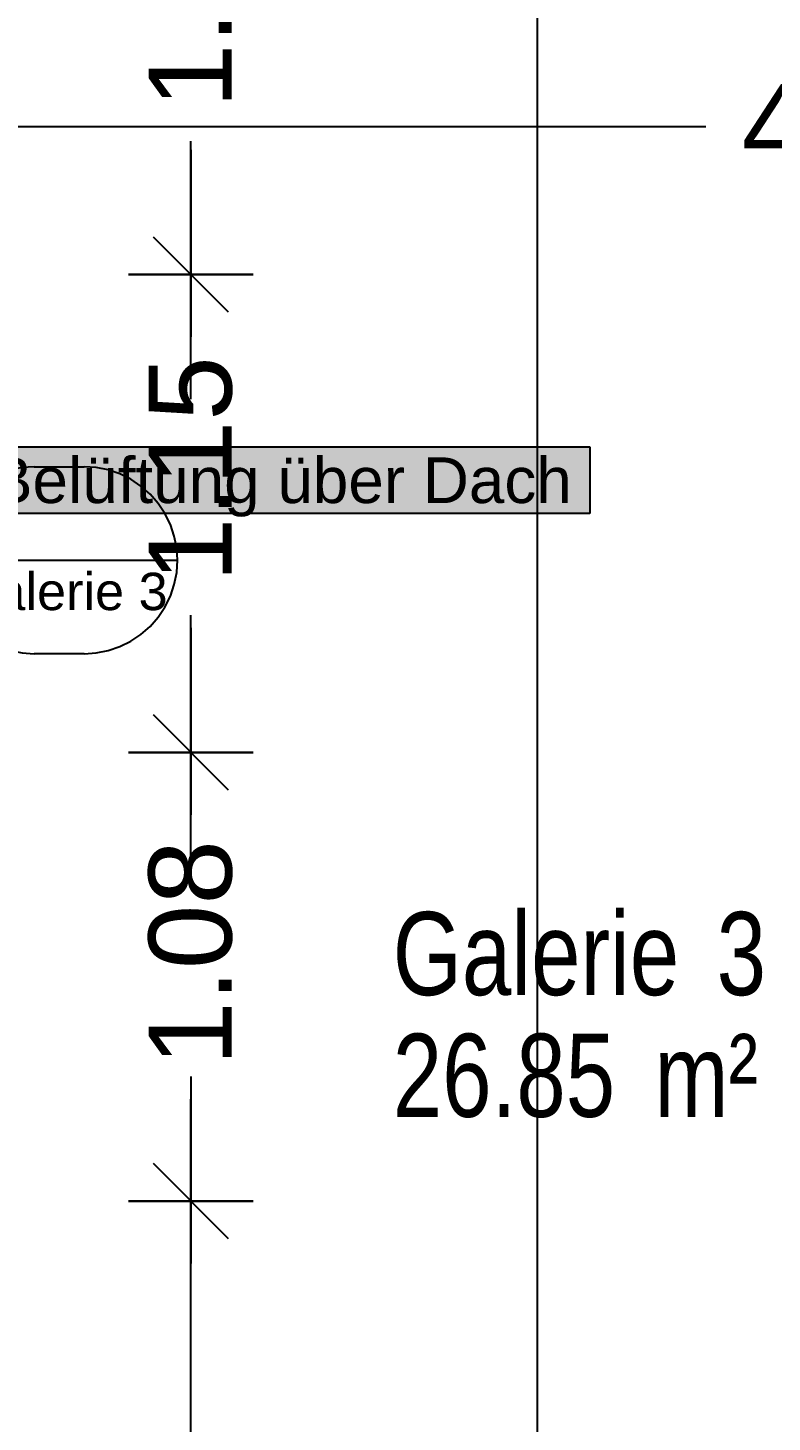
# Model space of a CAD drawing. Extents: x 0 to 756, y -25 to 420.
# Drawn here: x 297.7 to 333.6, y 73.9 to 141 of the extents above; entities that cross this region are included whole.
import ezdxf
from ezdxf.lldxf.tags import DXFTag

# ---------------------------------------------------------------- set-up
doc = ezdxf.new("R2010")
doc.units = 0
doc.layers.get('0').update_dxf_attribs({"lineweight": 25})
doc.layers.get('DEFPOINTS').update_dxf_attribs({"lineweight": 25})
for name, color, linetype, lineweight in [('A_Raum', 7, 'Continuous', 25), ('Allgemein01', 7, 'Continuous', 13), ('Raumbezeichnung', 7, 'Continuous', 13), ('Standard', 7, 'Continuous', 25), ('Wohnfläche-Rohbau', 7, 'Continuous', 13), ('X_Text', 7, 'Continuous', 25)]:
    doc.layers.add(name, color=color, linetype=linetype, lineweight=lineweight)
doc.styles.get("Standard").update_dxf_attribs({"font": 'arial.ttf'})
tags = doc.linetypes.add('VERDECKT2_S2', pattern=[0.27, 0.2, -0.07]).pattern_tags.tags
tags[6:7] = [DXFTag(74, 4), DXFTag(75, 0), DXFTag(340, '0'), DXFTag(46, 1.0), DXFTag(50, 0.0), DXFTag(44, 0.0), DXFTag(45, 0.0)]
tags[4:5] = [DXFTag(74, 4), DXFTag(75, 0), DXFTag(340, '0'), DXFTag(46, 1.0), DXFTag(50, 0.0), DXFTag(44, 0.0), DXFTag(45, 0.0)]

# ---------------------------------------------------------------- blocks, each defined once
blk = doc.blocks.new('Referenz-A01I5YQ8IE')
at = {"layer": 'Allgemein01', "color": 0, "linetype": 'VERDECKT2_S2', "lineweight": -2, "ltscale": 0.25}
blk.add_line((322.267, 414.475), (322.267, 5.763), dxfattribs=at)
at = {"layer": 'DEFPOINTS', "color": 0, "linetype": 'Continuous', "lineweight": -2, "ltscale": 0.25}
for p, q in [((305.592, 129.168), (305.592, 129.168)), ((305.592, 106.168), (305.592, 106.168)), ((305.592, 84.576), (305.592, 84.576))]:
    blk.add_line(p, q, dxfattribs=at)
at = {"layer": 'Standard', "color": 0, "lineweight": -2}
for p, q in [((288.867, 136.299), (330.401, 136.299)), ((305.592, 129.168), (305.592, 135.58)), ((305.592, 135.168), (305.592, 126.168)), ((305.592, 123.168), (305.592, 132.168)), ((307.392, 127.368), (303.792, 130.968)), ((303.792, 130.968), (307.392, 127.368)), ((308.592, 129.168), (302.592, 129.168)), ((302.592, 129.168), (308.592, 129.168)), ((305.592, 125.98), (305.592, 129.168)), ((305.592, 106.168), (305.592, 112.78)), ((305.592, 112.168), (305.592, 103.168)), ((305.592, 100.168), (305.592, 109.168)), ((307.392, 104.368), (303.792, 107.968)), ((303.792, 107.968), (307.392, 104.368)), ((308.592, 106.168), (302.592, 106.168)), ((302.592, 106.168), (308.592, 106.168)), ((305.592, 102.684), (305.592, 106.168)), ((305.592, 90.576), (305.592, 81.576)), ((305.592, 84.576), (305.592, 89.484)), ((305.592, 78.576), (305.592, 87.576)), ((307.392, 82.776), (303.792, 86.376)), ((303.792, 86.376), (307.392, 82.776)), ((308.592, 84.576), (302.592, 84.576)), ((302.592, 84.576), (308.592, 84.576)), ((305.592, 71.498), (305.592, 84.576))]:
    blk.add_line(p, q, dxfattribs=at)
at = {"layer": 'Raumbezeichnung', "color": 0, "linetype": 'Continuous', "ltscale": 0.13, "char_height": 4, "attachment_point": 1}
for s, insert in [('{\\W0.8;\\fPosterama Text Light;Galerie}', (315.32, 98.487)), ('{\\W0.8;\\fPosterama Text Light;3}', (330.917, 98.487))]:
    blk.add_mtext(s, dxfattribs=dict(at, insert=insert))
at = {"layer": 'Standard', "color": 0, "lineweight": -2, "char_height": 4, "attachment_point": 1, "rotation": 90}
for s, insert in [('{\\fArial;1.13}', (303.56, 137.176)), ('{\\fArial;1.15}', (303.56, 114.36)), ('{\\fArial;1.08}', (303.56, 91.075))]:
    blk.add_mtext(s, dxfattribs=dict(at, insert=insert))
at = {"layer": 'Standard', "color": 0, "lineweight": -2, "insert": (332.121, 138.331), "char_height": 4, "attachment_point": 1}
blk.add_mtext('{\\fArial;4.88}', dxfattribs=at)
at = {"layer": 'Wohnfläche-Rohbau', "color": 0, "linetype": 'Continuous', "ltscale": 0.13, "char_height": 4, "attachment_point": 1}
for s, insert in [('{\\W0.8;\\fPosterama Text Light;26.85}', (315.32, 92.628)), ('{\\W0.8;\\fPosterama Text Light;m²}', (327.919, 92.628))]:
    blk.add_mtext(s, dxfattribs=dict(at, insert=insert))
blk = doc.blocks.new('Galerie 3-A01I5YR6IE', base_point=(293.553, 110.915))
at = {"color": 0, "linetype": 'ByBlock', "lineweight": -2, "ltscale": 0.25}
for p, q in [((296.331, 119.572), (295.803, 119.312)), ((296.889, 119.762), (296.331, 119.572)), ((297.466, 119.876), (296.889, 119.762)), ((298.053, 119.915), (297.466, 119.876)), ((298.053, 119.915), (300.454, 119.915)), ((301.041, 119.876), (300.454, 119.915)), ((301.618, 119.762), (301.041, 119.876)), ((302.176, 119.572), (301.618, 119.762)), ((302.704, 119.312), (302.176, 119.572)), ((295.314, 118.985), (294.871, 118.597)), ((295.803, 119.312), (295.314, 118.985)), ((303.193, 118.985), (302.704, 119.312)), ((303.636, 118.597), (303.193, 118.985)), ((294.483, 118.154), (294.156, 117.665)), ((294.871, 118.597), (294.483, 118.154)), ((304.024, 118.154), (303.636, 118.597)), ((304.351, 117.665), (304.024, 118.154)), ((294.156, 117.665), (293.896, 117.137)), ((304.611, 117.137), (304.351, 117.665)), ((293.896, 117.137), (293.707, 116.58)), ((304.8, 116.58), (304.611, 117.137)), ((293.707, 116.58), (293.592, 116.002)), ((304.915, 116.002), (304.8, 116.58)), ((293.592, 116.002), (293.553, 115.415)), ((293.553, 115.415), (304.954, 115.415)), ((293.553, 115.415), (293.592, 114.828)), ((304.954, 115.415), (304.915, 116.002)), ((304.915, 114.828), (304.954, 115.415)), ((293.592, 114.828), (293.707, 114.25)), ((304.8, 114.25), (304.915, 114.828)), ((293.707, 114.25), (293.896, 113.693)), ((304.611, 113.693), (304.8, 114.25)), ((293.896, 113.693), (294.156, 113.165)), ((304.351, 113.165), (304.611, 113.693)), ((294.156, 113.165), (294.483, 112.676)), ((304.024, 112.676), (304.351, 113.165)), ((294.483, 112.676), (294.871, 112.233)), ((294.871, 112.233), (295.314, 111.845)), ((303.193, 111.845), (303.636, 112.233)), ((303.636, 112.233), (304.024, 112.676)), ((295.314, 111.845), (295.803, 111.518)), ((295.803, 111.518), (296.331, 111.258)), ((302.176, 111.258), (302.704, 111.518)), ((302.704, 111.518), (303.193, 111.845)), ((296.331, 111.258), (296.889, 111.068)), ((296.889, 111.068), (297.466, 110.953)), ((297.466, 110.953), (298.053, 110.915)), ((300.454, 110.915), (298.053, 110.915)), ((300.454, 110.915), (301.041, 110.953)), ((301.041, 110.953), (301.618, 111.068)), ((301.618, 111.068), (302.176, 111.258))]:
    blk.add_line(p, q, dxfattribs=at)
at = {"color": 0, "linetype": 'ByBlock', "lineweight": -2, "ltscale": 0.25, "insert": (294.278, 114.815), "char_height": 1.8, "attachment_point": 1}
blk.add_mtext('{\\fArial;Galerie 3}', dxfattribs=at)
blk = doc.blocks.new('Bauteilbeschriftung-A01I5YSGIE', base_point=(253.92, 110.347))
at = {"color": 0, "lineweight": -2}
for p, q in [((279.82, 120.868), (324.813, 120.868)), ((279.82, 117.668), (279.82, 120.868)), ((324.813, 120.868), (324.813, 117.668)), ((324.813, 117.668), (279.82, 117.668))]:
    blk.add_line(p, q, dxfattribs=at)
at = {"color": 0, "linetype": 'ByBlock', "lineweight": -2, "ltscale": 0.25}
blk.add_line((279.82, 117.668), (253.92, 110.347), dxfattribs=at)
at = {"color": 7, "linetype": 'ByBlock', "lineweight": -2, "ltscale": 0.25, "true_color": 0xffffff}
for points in [[(279.82, 117.668), (324.813, 117.668), (279.82, 120.868)], [(324.813, 117.668), (279.82, 120.868), (324.813, 120.868)]]:
    blk.add_solid(points, dxfattribs=at)
at = {"color": 0, "linetype": 'ByBlock', "lineweight": -2, "ltscale": 0.25}
for points in [[(255.954, 110.506), (254.231, 110.506), (255.736, 111.276)], [(253.92, 110.347), (255.954, 110.506), (254.231, 110.506)]]:
    blk.add_solid(points, dxfattribs=at)
at = {"color": 0, "linetype": 'ByBlock', "lineweight": -2, "ltscale": 0.25, "insert": (280.553, 120.368), "char_height": 2.2, "attachment_point": 1}
blk.add_mtext('{\\fArial;Abwasser -Belüftung über Dach}', dxfattribs=at)

msp = doc.modelspace()

# ---------------------------------------------------------------- block references
at = {"color": 8, "lineweight": 25, "ltscale": 0.25, "true_color": 0x808080}
msp.add_blockref('Referenz-A01I5YQ8IE', (0, 0), dxfattribs=at)
at = {"layer": 'A_Raum', "ltscale": 0.25}
msp.add_blockref('Galerie 3-A01I5YR6IE', (293.553, 110.915), dxfattribs=at)
at = {"layer": 'X_Text', "color": 7, "ltscale": 0.25}
msp.add_blockref('Bauteilbeschriftung-A01I5YSGIE', (253.92, 110.347), dxfattribs=at)

doc.saveas('drawing.dxf')
